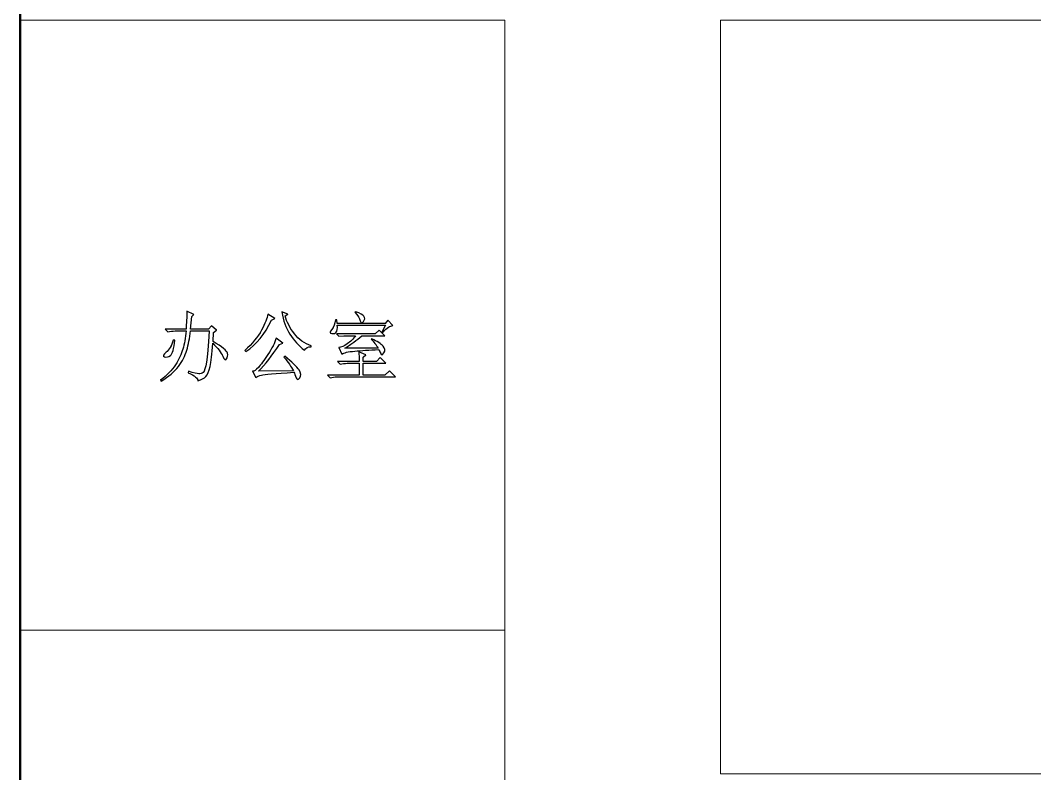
# Model space of a CAD drawing. Header units: millimetres. Extents: x -1478 to 887, y -2742 to 2769.
# Drawn here: x -1478 to -345, y 906 to 1747 of the extents above; entities that cross this region are included whole.
import ezdxf

# ---------------------------------------------------------------- set-up
doc = ezdxf.new("R2010")
doc.units = ezdxf.units.MM
doc.header["$MEASUREMENT"] = 0
doc.layers.add('layer 1', color=7, linetype='Continuous')

msp = doc.modelspace()

# ---------------------------------------------------------------- linework, layer by layer
at = {"layer": 'layer 1', "color": 254, "lineweight": 50}
msp.add_lwpolyline([(-1477.9262, -2741.7131), (886.7568, -2741.7131), (886.7568, 2769.2023), (-1477.9262, 2769.2023), (-1477.9262, -2741.7131)], close=True, dxfattribs=at)
at = {"layer": 'layer 1', "color": 241, "lineweight": 20}
for points in [[(-1477.926, 1065.8294), (-936.8542, 1065.8294), (-936.8542, 1747.1786), (-1477.926, 1747.1786), (-1477.926, 1065.8294)], [(-696.3776, 905.5119), (325.6468, 905.5119), (325.6468, 1747.1785), (-696.3776, 1747.1785), (-696.3776, 905.5119)], [(-1477.926, 384.4798), (-936.8542, 384.4798), (-936.8542, 1065.8288), (-1477.926, 1065.8288), (-1477.926, 384.4798)]]:
    msp.add_lwpolyline(points, close=True, dxfattribs=at)
at = {"layer": 'layer 1', "color": 250}
for points, knots in [([(-1262.0642, 1398.4593), (-1262.0642, 1398.4593), (-1262.7287, 1388.5199), (-1262.7287, 1388.5199), (-1262.7287, 1388.5199), (-1252.5631, 1382.3414), (-1247.2046, 1377.9726), (-1246.6532, 1375.4276), (-1246.6532, 1375.4276), (-1246.1018, 1372.8968), (-1246.4411, 1370.6912), (-1247.657, 1368.8108), (-1247.657, 1368.8108), (-1248.8729, 1366.9304), (-1250.3009, 1367.9766), (-1251.9551, 1371.9495), (-1251.9551, 1371.9495), (-1253.6093, 1375.9366), (-1257.3136, 1380.7861), (-1263.0539, 1386.5405), (-1263.0539, 1386.5405), (-1263.9446, 1374.3814), (-1264.9343, 1365.6579), (-1266.0371, 1360.356), (-1266.0371, 1360.356), (-1267.1399, 1355.054), (-1268.6951, 1351.3497), (-1270.6745, 1349.2572), (-1270.6745, 1349.2572), (-1272.6681, 1347.1506), (-1275.6513, 1345.5529), (-1279.6242, 1344.4501), (-1279.6242, 1344.4501), (-1279.6242, 1347.1082), (-1283.2719, 1350.0914), (-1290.5674, 1353.3998), (-1290.5674, 1353.3998), (-1290.5674, 1353.3998), (-1290.2281, 1355.054), (-1290.2281, 1355.054), (-1290.2281, 1355.054), (-1284.2616, 1353.2867), (-1280.4018, 1352.3536), (-1278.6345, 1352.2405), (-1278.6345, 1352.2405), (-1276.8672, 1352.1273), (-1275.2695, 1352.6787), (-1273.8274, 1353.8947), (-1273.8274, 1353.8947), (-1272.3994, 1355.1106), (-1271.127, 1358.928), (-1270.0241, 1365.3327), (-1270.0241, 1365.3327), (-1268.9072, 1371.7375), (-1267.9175, 1383.3311), (-1267.0409, 1400.1276), (-1267.0409, 1400.1276), (-1267.0409, 1400.1276), (-1287.9094, 1400.1276), (-1287.9094, 1400.1276), (-1287.9094, 1400.1276), (-1288.8001, 1391.9414), (-1290.1715, 1384.7732), (-1292.052, 1378.5805), (-1292.052, 1378.5805), (-1293.9324, 1372.402), (-1297.0287, 1366.379), (-1301.3268, 1360.5256), (-1301.3268, 1360.5256), (-1305.6391, 1354.6723), (-1312.1004, 1349.2007), (-1320.7249, 1344.1249), (-1320.7249, 1344.1249), (-1320.7249, 1344.1249), (-1321.3752, 1345.1146), (-1321.3752, 1345.1146), (-1321.3752, 1345.1146), (-1314.0939, 1350.6428), (-1308.5092, 1356.383), (-1304.6494, 1362.3495), (-1304.6494, 1362.3495), (-1300.7754, 1368.3159), (-1298.0184, 1374.1693), (-1296.3642, 1379.9095), (-1296.3642, 1379.9095), (-1294.71, 1385.6498), (-1293.5506, 1392.3938), (-1292.8861, 1400.1276), (-1292.8861, 1400.1276), (-1292.8861, 1400.1276), (-1305.1442, 1400.1276), (-1305.1442, 1400.1276), (-1305.1442, 1400.1276), (-1308.0143, 1400.1276), (-1310.6724, 1399.7883), (-1313.0901, 1399.1238), (-1313.0901, 1399.1238), (-1313.0901, 1399.1238), (-1316.0733, 1402.107), (-1316.0733, 1402.107), (-1316.0733, 1402.107), (-1316.0733, 1402.107), (-1292.8861, 1402.107), (-1292.8861, 1402.107), (-1292.8861, 1402.107), (-1292.4478, 1408.738), (-1292.1085, 1415.482), (-1291.8823, 1422.3251), (-1291.8823, 1422.3251), (-1291.8823, 1422.3251), (-1284.2616, 1418.3522), (-1284.2616, 1418.3522), (-1284.2616, 1418.3522), (-1284.2616, 1418.3522), (-1286.5804, 1416.3586), (-1286.5804, 1416.3586), (-1286.5804, 1416.3586), (-1286.5804, 1416.3586), (-1287.9094, 1402.107), (-1287.9094, 1402.107), (-1287.9094, 1402.107), (-1287.9094, 1402.107), (-1267.7054, 1402.107), (-1267.7054, 1402.107), (-1267.7054, 1402.107), (-1267.7054, 1402.107), (-1264.3829, 1405.7547), (-1264.3829, 1405.7547), (-1264.3829, 1405.7547), (-1264.3829, 1405.7547), (-1258.7558, 1401.1173), (-1258.7558, 1401.1173), (-1258.7558, 1401.1173), (-1258.7558, 1401.1173), (-1262.0642, 1398.4593), (-1262.0642, 1398.4593)], [0, 0, 0, 0, 0.029411765, 0.029411765, 0.029411765, 0.029411765, 0.058823529, 0.058823529, 0.058823529, 0.058823529, 0.088235294, 0.088235294, 0.088235294, 0.088235294, 0.117647059, 0.117647059, 0.117647059, 0.117647059, 0.147058824, 0.147058824, 0.147058824, 0.147058824, 0.176470588, 0.176470588, 0.176470588, 0.176470588, 0.205882353, 0.205882353, 0.205882353, 0.205882353, 0.235294118, 0.235294118, 0.235294118, 0.235294118, 0.264705882, 0.264705882, 0.264705882, 0.264705882, 0.294117647, 0.294117647, 0.294117647, 0.294117647, 0.323529412, 0.323529412, 0.323529412, 0.323529412, 0.352941176, 0.352941176, 0.352941176, 0.352941176, 0.382352941, 0.382352941, 0.382352941, 0.382352941, 0.411764706, 0.411764706, 0.411764706, 0.411764706, 0.441176471, 0.441176471, 0.441176471, 0.441176471, 0.470588235, 0.470588235, 0.470588235, 0.470588235, 0.5, 0.5, 0.5, 0.5, 0.529411765, 0.529411765, 0.529411765, 0.529411765, 0.558823529, 0.558823529, 0.558823529, 0.558823529, 0.588235294, 0.588235294, 0.588235294, 0.588235294, 0.617647059, 0.617647059, 0.617647059, 0.617647059, 0.647058824, 0.647058824, 0.647058824, 0.647058824, 0.676470588, 0.676470588, 0.676470588, 0.676470588, 0.705882353, 0.705882353, 0.705882353, 0.705882353, 0.735294118, 0.735294118, 0.735294118, 0.735294118, 0.764705882, 0.764705882, 0.764705882, 0.764705882, 0.794117647, 0.794117647, 0.794117647, 0.794117647, 0.823529412, 0.823529412, 0.823529412, 0.823529412, 0.852941176, 0.852941176, 0.852941176, 0.852941176, 0.882352941, 0.882352941, 0.882352941, 0.882352941, 0.911764706, 0.911764706, 0.911764706, 0.911764706, 0.941176471, 0.941176471, 0.941176471, 0.941176471, 0.970588235, 0.970588235, 0.970588235, 0.970588235, 1, 1, 1, 1]), ([(-1201.5513, 1419.0167), (-1201.5513, 1419.0167), (-1193.9307, 1414.0399), (-1193.9307, 1414.0399), (-1193.9307, 1414.0399), (-1193.9307, 1414.0399), (-1197.5784, 1412.0464), (-1197.5784, 1412.0464), (-1197.5784, 1412.0464), (-1204.8739, 1396.593), (-1214.375, 1384.9853), (-1226.0816, 1377.2515), (-1226.0816, 1377.2515), (-1226.0816, 1377.2515), (-1227.0713, 1378.2553), (-1227.0713, 1378.2553), (-1227.0713, 1378.2553), (-1218.8993, 1385.9891), (-1212.7632, 1393.5532), (-1208.6771, 1400.9476), (-1208.6771, 1400.9476), (-1204.5911, 1408.3562), (-1202.2158, 1414.3651), (-1201.5513, 1419.0167)], [0, 0, 0, 0, 0.166666667, 0.166666667, 0.166666667, 0.166666667, 0.333333333, 0.333333333, 0.333333333, 0.333333333, 0.5, 0.5, 0.5, 0.5, 0.666666667, 0.666666667, 0.666666667, 0.666666667, 0.833333333, 0.833333333, 0.833333333, 0.833333333, 1, 1, 1, 1]), ([(-1179.3539, 1419.0167), (-1179.3539, 1419.0167), (-1182.3371, 1417.0231), (-1182.3371, 1417.0231), (-1182.3371, 1417.0231), (-1180.3435, 1410.1801), (-1176.8655, 1403.4926), (-1171.9029, 1396.9747), (-1171.9029, 1396.9747), (-1166.9261, 1390.4569), (-1160.691, 1385.9891), (-1153.1835, 1383.5573), (-1153.1835, 1383.5573), (-1153.1835, 1383.5573), (-1153.1835, 1382.5534), (-1153.1835, 1382.5534), (-1153.1835, 1382.5534), (-1156.7181, 1382.5534), (-1159.2489, 1381.2386), (-1160.8041, 1378.5805), (-1160.8041, 1378.5805), (-1166.9826, 1383.4442), (-1172.3411, 1389.4106), (-1176.8655, 1396.4799), (-1176.8655, 1396.4799), (-1181.4039, 1403.5491), (-1184.4296, 1411.8343), (-1185.9848, 1421.3354), (-1185.9848, 1421.3354), (-1185.9848, 1421.3354), (-1179.3539, 1419.0167), (-1179.3539, 1419.0167)], [0, 0, 0, 0, 0.125, 0.125, 0.125, 0.125, 0.25, 0.25, 0.25, 0.25, 0.375, 0.375, 0.375, 0.375, 0.5, 0.5, 0.5, 0.5, 0.625, 0.625, 0.625, 0.625, 0.75, 0.75, 0.75, 0.75, 0.875, 0.875, 0.875, 0.875, 1, 1, 1, 1]), ([(-1104.2642, 1420.9961), (-1104.2642, 1420.9961), (-1103.2745, 1421.6606), (-1103.2745, 1421.6606), (-1103.2745, 1421.6606), (-1098.6371, 1419.8933), (-1095.6538, 1418.1825), (-1094.3248, 1416.5283), (-1094.3248, 1416.5283), (-1092.9958, 1414.8741), (-1093.1655, 1412.9371), (-1094.8197, 1410.7315), (-1094.8197, 1410.7315), (-1096.4739, 1408.5117), (-1097.6898, 1408.7945), (-1098.4674, 1411.5515), (-1098.4674, 1411.5515), (-1099.245, 1414.3085), (-1101.1679, 1417.4614), (-1104.2642, 1420.9961)], [0, 0, 0, 0, 0.2, 0.2, 0.2, 0.2, 0.4, 0.4, 0.4, 0.4, 0.6, 0.6, 0.6, 0.6, 0.8, 0.8, 0.8, 0.8, 1, 1, 1, 1]), ([(-1073.7816, 1399.4631), (-1073.7816, 1399.4631), (-1070.1338, 1406.4192), (-1070.1338, 1406.4192), (-1070.1338, 1406.4192), (-1070.1338, 1406.4192), (-1124.143, 1406.4192), (-1124.143, 1406.4192), (-1124.143, 1406.4192), (-1123.7047, 1402.6584), (-1124.044, 1400.1276), (-1125.1468, 1398.7986), (-1125.1468, 1398.7986), (-1126.2496, 1397.4696), (-1127.9604, 1396.9747), (-1130.2791, 1397.2999), (-1130.2791, 1397.2999), (-1132.5978, 1397.6392), (-1132.5978, 1399.1238), (-1130.2791, 1401.7818), (-1130.2791, 1401.7818), (-1127.9604, 1404.4257), (-1126.5748, 1407.9603), (-1126.1365, 1412.3857), (-1126.1365, 1412.3857), (-1126.1365, 1412.3857), (-1124.4823, 1412.3857), (-1124.4823, 1412.3857), (-1124.4823, 1412.3857), (-1124.4823, 1412.3857), (-1124.143, 1408.4128), (-1124.143, 1408.4128), (-1124.143, 1408.4128), (-1124.143, 1408.4128), (-1070.4731, 1408.4128), (-1070.4731, 1408.4128), (-1070.4731, 1408.4128), (-1070.4731, 1408.4128), (-1067.4899, 1412.0464), (-1067.4899, 1412.0464), (-1067.4899, 1412.0464), (-1067.4899, 1412.0464), (-1061.8486, 1406.0799), (-1061.8486, 1406.0799), (-1061.8486, 1406.0799), (-1064.945, 1406.0799), (-1068.5927, 1403.6622), (-1072.7919, 1398.7986), (-1072.7919, 1398.7986), (-1072.7919, 1398.7986), (-1073.7816, 1399.4631), (-1073.7816, 1399.4631)], [0, 0, 0, 0, 0.076923077, 0.076923077, 0.076923077, 0.076923077, 0.153846154, 0.153846154, 0.153846154, 0.153846154, 0.230769231, 0.230769231, 0.230769231, 0.230769231, 0.307692308, 0.307692308, 0.307692308, 0.307692308, 0.384615385, 0.384615385, 0.384615385, 0.384615385, 0.461538462, 0.461538462, 0.461538462, 0.461538462, 0.538461538, 0.538461538, 0.538461538, 0.538461538, 0.615384615, 0.615384615, 0.615384615, 0.615384615, 0.692307692, 0.692307692, 0.692307692, 0.692307692, 0.769230769, 0.769230769, 0.769230769, 0.769230769, 0.846153846, 0.846153846, 0.846153846, 0.846153846, 0.923076923, 0.923076923, 0.923076923, 0.923076923, 1, 1, 1, 1]), ([(-1096.6435, 1394.8257), (-1099.7399, 1392.1676), (-1102.7231, 1389.7924), (-1105.5932, 1387.6999), (-1105.5932, 1387.6999), (-1108.4633, 1385.5932), (-1111.7718, 1383.3311), (-1115.5326, 1380.8992), (-1115.5326, 1380.8992), (-1115.5326, 1380.8992), (-1078.419, 1380.8992), (-1078.419, 1380.8992), (-1078.419, 1380.8992), (-1080.6246, 1384.6601), (-1083.2826, 1387.9685), (-1086.379, 1390.8386), (-1086.379, 1390.8386), (-1086.379, 1390.8386), (-1085.3751, 1391.5031), (-1085.3751, 1391.5031), (-1085.3751, 1391.5031), (-1079.4087, 1388.4068), (-1075.2661, 1385.6498), (-1072.9474, 1383.2179), (-1072.9474, 1383.2179), (-1070.6287, 1380.7861), (-1070.3035, 1378.3119), (-1071.9577, 1375.7669), (-1071.9577, 1375.7669), (-1073.6119, 1373.222), (-1074.8278, 1372.8968), (-1075.6054, 1374.7772), (-1075.6054, 1374.7772), (-1076.383, 1376.6435), (-1077.09, 1378.1422), (-1077.7545, 1379.245), (-1077.7545, 1379.245), (-1088.3584, 1378.8067), (-1097.308, 1378.2553), (-1104.6035, 1377.5908), (-1104.6035, 1377.5908), (-1111.8849, 1376.9263), (-1116.6354, 1375.8235), (-1118.841, 1374.2683), (-1118.841, 1374.2683), (-1118.841, 1374.2683), (-1122.4887, 1381.5637), (-1122.4887, 1381.5637), (-1122.4887, 1381.5637), (-1119.6186, 1381.79), (-1116.4233, 1383.1614), (-1112.8887, 1385.7063), (-1112.8887, 1385.7063), (-1109.3541, 1388.2513), (-1106.2577, 1391.291), (-1103.5997, 1394.8257), (-1103.5997, 1394.8257), (-1103.5997, 1394.8257), (-1116.8616, 1394.8257), (-1116.8616, 1394.8257), (-1116.8616, 1394.8257), (-1116.8616, 1394.8257), (-1122.1636, 1394.1612), (-1122.1636, 1394.1612), (-1122.1636, 1394.1612), (-1122.1636, 1394.1612), (-1124.8075, 1396.8051), (-1124.8075, 1396.8051), (-1124.8075, 1396.8051), (-1124.8075, 1396.8051), (-1081.7274, 1396.8051), (-1081.7274, 1396.8051), (-1081.7274, 1396.8051), (-1081.7274, 1396.8051), (-1077.4293, 1401.1173), (-1077.4293, 1401.1173), (-1077.4293, 1401.1173), (-1077.4293, 1401.1173), (-1071.1235, 1394.8257), (-1071.1235, 1394.8257), (-1071.1235, 1394.8257), (-1071.1235, 1394.8257), (-1096.6435, 1394.8257), (-1096.6435, 1394.8257)], [0, 0, 0, 0, 0.047619048, 0.047619048, 0.047619048, 0.047619048, 0.095238095, 0.095238095, 0.095238095, 0.095238095, 0.142857143, 0.142857143, 0.142857143, 0.142857143, 0.19047619, 0.19047619, 0.19047619, 0.19047619, 0.238095238, 0.238095238, 0.238095238, 0.238095238, 0.285714286, 0.285714286, 0.285714286, 0.285714286, 0.333333333, 0.333333333, 0.333333333, 0.333333333, 0.380952381, 0.380952381, 0.380952381, 0.380952381, 0.428571429, 0.428571429, 0.428571429, 0.428571429, 0.476190476, 0.476190476, 0.476190476, 0.476190476, 0.523809524, 0.523809524, 0.523809524, 0.523809524, 0.571428571, 0.571428571, 0.571428571, 0.571428571, 0.619047619, 0.619047619, 0.619047619, 0.619047619, 0.666666667, 0.666666667, 0.666666667, 0.666666667, 0.714285714, 0.714285714, 0.714285714, 0.714285714, 0.761904762, 0.761904762, 0.761904762, 0.761904762, 0.80952381, 0.80952381, 0.80952381, 0.80952381, 0.857142857, 0.857142857, 0.857142857, 0.857142857, 0.904761905, 0.904761905, 0.904761905, 0.904761905, 0.952380952, 0.952380952, 0.952380952, 0.952380952, 1, 1, 1, 1]), ([(-1307.1378, 1389.8489), (-1307.1378, 1389.8489), (-1305.4694, 1389.8489), (-1305.4694, 1389.8489), (-1305.4694, 1389.8489), (-1306.3601, 1380.1357), (-1307.9578, 1374.4379), (-1310.2765, 1372.7837), (-1310.2765, 1372.7837), (-1312.5952, 1371.1295), (-1314.815, 1370.6347), (-1316.9075, 1371.2992), (-1316.9075, 1371.2992), (-1319, 1371.9495), (-1318.392, 1373.6179), (-1315.0836, 1376.2618), (-1315.0836, 1376.2618), (-1311.7752, 1378.9198), (-1309.1171, 1383.4442), (-1307.1378, 1389.8489)], [0, 0, 0, 0, 0.2, 0.2, 0.2, 0.2, 0.4, 0.4, 0.4, 0.4, 0.6, 0.6, 0.6, 0.6, 0.8, 0.8, 0.8, 0.8, 1, 1, 1, 1]), ([(-1212.1552, 1355.054), (-1212.1552, 1355.054), (-1173.0622, 1355.7185), (-1173.0622, 1355.7185), (-1173.0622, 1355.7185), (-1175.494, 1360.1297), (-1179.0287, 1365.2196), (-1183.6661, 1370.9598), (-1183.6661, 1370.9598), (-1183.6661, 1370.9598), (-1182.6623, 1371.9495), (-1182.6623, 1371.9495), (-1182.6623, 1371.9495), (-1174.4902, 1365.3327), (-1169.1883, 1360.1863), (-1166.7564, 1356.5527), (-1166.7564, 1356.5527), (-1164.3387, 1352.905), (-1164.056, 1349.9217), (-1165.9364, 1347.603), (-1165.9364, 1347.603), (-1167.8168, 1345.2843), (-1169.1883, 1345.3833), (-1170.079, 1347.9282), (-1170.079, 1347.9282), (-1170.9556, 1350.4731), (-1171.7332, 1352.5091), (-1172.3977, 1354.0643), (-1172.3977, 1354.0643), (-1193.6055, 1352.5091), (-1205.6374, 1351.4063), (-1208.5216, 1350.7418), (-1208.5216, 1350.7418), (-1211.3917, 1350.0914), (-1213.5973, 1349.2007), (-1215.1384, 1348.0979), (-1215.1384, 1348.0979), (-1215.1384, 1348.0979), (-1218.7862, 1355.054), (-1218.7862, 1355.054), (-1218.7862, 1355.054), (-1217.0189, 1355.054), (-1214.8133, 1356.4961), (-1212.1552, 1359.3663), (-1212.1552, 1359.3663), (-1209.5113, 1362.2364), (-1205.9201, 1367.1), (-1201.3958, 1373.9431), (-1201.3958, 1373.9431), (-1196.8573, 1380.7861), (-1193.8317, 1386.8657), (-1192.2765, 1392.1676), (-1192.2765, 1392.1676), (-1192.2765, 1392.1676), (-1184.9951, 1386.5405), (-1184.9951, 1386.5405), (-1184.9951, 1386.5405), (-1184.9951, 1386.5405), (-1188.6287, 1384.8721), (-1188.6287, 1384.8721), (-1188.6287, 1384.8721), (-1196.8008, 1372.5009), (-1204.6477, 1362.5616), (-1212.1552, 1355.054)], [0, 0, 0, 0, 0.0625, 0.0625, 0.0625, 0.0625, 0.125, 0.125, 0.125, 0.125, 0.1875, 0.1875, 0.1875, 0.1875, 0.25, 0.25, 0.25, 0.25, 0.3125, 0.3125, 0.3125, 0.3125, 0.375, 0.375, 0.375, 0.375, 0.4375, 0.4375, 0.4375, 0.4375, 0.5, 0.5, 0.5, 0.5, 0.5625, 0.5625, 0.5625, 0.5625, 0.625, 0.625, 0.625, 0.625, 0.6875, 0.6875, 0.6875, 0.6875, 0.75, 0.75, 0.75, 0.75, 0.8125, 0.8125, 0.8125, 0.8125, 0.875, 0.875, 0.875, 0.875, 0.9375, 0.9375, 0.9375, 0.9375, 1, 1, 1, 1]), ([(-1099.6268, 1365.9972), (-1099.6268, 1369.9702), (-1099.7399, 1373.6179), (-1099.952, 1376.9263), (-1099.952, 1376.9263), (-1099.952, 1376.9263), (-1092.0061, 1373.2786), (-1092.0061, 1373.2786), (-1092.0061, 1373.2786), (-1092.0061, 1373.2786), (-1094.9893, 1370.9598), (-1094.9893, 1370.9598), (-1094.9893, 1370.9598), (-1094.9893, 1370.9598), (-1094.9893, 1365.9972), (-1094.9893, 1365.9972), (-1094.9893, 1365.9972), (-1094.9893, 1365.9972), (-1080.4125, 1365.9972), (-1080.4125, 1365.9972), (-1080.4125, 1365.9972), (-1080.4125, 1365.9972), (-1076.1003, 1370.2953), (-1076.1003, 1370.2953), (-1076.1003, 1370.2953), (-1076.1003, 1370.2953), (-1069.8086, 1364.0037), (-1069.8086, 1364.0037), (-1069.8086, 1364.0037), (-1069.8086, 1364.0037), (-1094.9893, 1364.0037), (-1094.9893, 1364.0037), (-1094.9893, 1364.0037), (-1094.9893, 1364.0037), (-1094.9893, 1350.7418), (-1094.9893, 1350.7418), (-1094.9893, 1350.7418), (-1094.9893, 1350.7418), (-1070.7983, 1350.7418), (-1070.7983, 1350.7418), (-1070.7983, 1350.7418), (-1070.7983, 1350.7418), (-1065.8216, 1355.7185), (-1065.8216, 1355.7185), (-1065.8216, 1355.7185), (-1065.8216, 1355.7185), (-1058.8654, 1348.7624), (-1058.8654, 1348.7624), (-1058.8654, 1348.7624), (-1058.8654, 1348.7624), (-1124.143, 1348.7624), (-1124.143, 1348.7624), (-1124.143, 1348.7624), (-1127.0272, 1348.7624), (-1129.6711, 1348.4231), (-1132.1029, 1347.7585), (-1132.1029, 1347.7585), (-1132.1029, 1347.7585), (-1135.0862, 1350.7418), (-1135.0862, 1350.7418), (-1135.0862, 1350.7418), (-1135.0862, 1350.7418), (-1099.6268, 1350.7418), (-1099.6268, 1350.7418), (-1099.6268, 1350.7418), (-1099.6268, 1350.7418), (-1099.6268, 1364.0037), (-1099.6268, 1364.0037), (-1099.6268, 1364.0037), (-1099.6268, 1364.0037), (-1112.8887, 1364.0037), (-1112.8887, 1364.0037), (-1112.8887, 1364.0037), (-1115.7588, 1364.0037), (-1118.4027, 1363.6644), (-1120.8345, 1363.014), (-1120.8345, 1363.014), (-1120.8345, 1363.014), (-1123.8178, 1365.9972), (-1123.8178, 1365.9972), (-1123.8178, 1365.9972), (-1123.8178, 1365.9972), (-1099.6268, 1365.9972), (-1099.6268, 1365.9972)], [0, 0, 0, 0, 0.047619048, 0.047619048, 0.047619048, 0.047619048, 0.095238095, 0.095238095, 0.095238095, 0.095238095, 0.142857143, 0.142857143, 0.142857143, 0.142857143, 0.19047619, 0.19047619, 0.19047619, 0.19047619, 0.238095238, 0.238095238, 0.238095238, 0.238095238, 0.285714286, 0.285714286, 0.285714286, 0.285714286, 0.333333333, 0.333333333, 0.333333333, 0.333333333, 0.380952381, 0.380952381, 0.380952381, 0.380952381, 0.428571429, 0.428571429, 0.428571429, 0.428571429, 0.476190476, 0.476190476, 0.476190476, 0.476190476, 0.523809524, 0.523809524, 0.523809524, 0.523809524, 0.571428571, 0.571428571, 0.571428571, 0.571428571, 0.619047619, 0.619047619, 0.619047619, 0.619047619, 0.666666667, 0.666666667, 0.666666667, 0.666666667, 0.714285714, 0.714285714, 0.714285714, 0.714285714, 0.761904762, 0.761904762, 0.761904762, 0.761904762, 0.80952381, 0.80952381, 0.80952381, 0.80952381, 0.857142857, 0.857142857, 0.857142857, 0.857142857, 0.904761905, 0.904761905, 0.904761905, 0.904761905, 0.952380952, 0.952380952, 0.952380952, 0.952380952, 1, 1, 1, 1])]:
    msp.add_open_spline(points, degree=3, knots=knots, dxfattribs=at)
at = {"layer": 'layer 1', "color": 250, "lineweight": 20}
for points, knots in [([(-1262.0642, 1398.4593), (-1262.0642, 1398.4593), (-1262.7287, 1388.5199), (-1262.7287, 1388.5199), (-1262.7287, 1388.5199), (-1252.5631, 1382.3414), (-1247.2046, 1377.9726), (-1246.6532, 1375.4276), (-1246.6532, 1375.4276), (-1246.1018, 1372.8968), (-1246.4411, 1370.6912), (-1247.657, 1368.8108), (-1247.657, 1368.8108), (-1248.8729, 1366.9304), (-1250.3009, 1367.9766), (-1251.9551, 1371.9495), (-1251.9551, 1371.9495), (-1253.6093, 1375.9366), (-1257.3136, 1380.7861), (-1263.0539, 1386.5405), (-1263.0539, 1386.5405), (-1263.9446, 1374.3814), (-1264.9343, 1365.6579), (-1266.0371, 1360.356), (-1266.0371, 1360.356), (-1267.1399, 1355.054), (-1268.6951, 1351.3497), (-1270.6745, 1349.2572), (-1270.6745, 1349.2572), (-1272.6681, 1347.1506), (-1275.6513, 1345.5529), (-1279.6242, 1344.4501), (-1279.6242, 1344.4501), (-1279.6242, 1347.1082), (-1283.2719, 1350.0914), (-1290.5674, 1353.3998), (-1290.5674, 1353.3998), (-1290.5674, 1353.3998), (-1290.2281, 1355.054), (-1290.2281, 1355.054), (-1290.2281, 1355.054), (-1284.2616, 1353.2867), (-1280.4018, 1352.3536), (-1278.6345, 1352.2405), (-1278.6345, 1352.2405), (-1276.8672, 1352.1273), (-1275.2695, 1352.6787), (-1273.8274, 1353.8947), (-1273.8274, 1353.8947), (-1272.3994, 1355.1106), (-1271.127, 1358.928), (-1270.0241, 1365.3327), (-1270.0241, 1365.3327), (-1268.9072, 1371.7375), (-1267.9175, 1383.3311), (-1267.0409, 1400.1276), (-1267.0409, 1400.1276), (-1267.0409, 1400.1276), (-1287.9094, 1400.1276), (-1287.9094, 1400.1276), (-1287.9094, 1400.1276), (-1288.8001, 1391.9414), (-1290.1715, 1384.7732), (-1292.052, 1378.5805), (-1292.052, 1378.5805), (-1293.9324, 1372.402), (-1297.0287, 1366.379), (-1301.3268, 1360.5256), (-1301.3268, 1360.5256), (-1305.6391, 1354.6723), (-1312.1004, 1349.2007), (-1320.7249, 1344.1249), (-1320.7249, 1344.1249), (-1320.7249, 1344.1249), (-1321.3752, 1345.1146), (-1321.3752, 1345.1146), (-1321.3752, 1345.1146), (-1314.0939, 1350.6428), (-1308.5092, 1356.383), (-1304.6494, 1362.3495), (-1304.6494, 1362.3495), (-1300.7754, 1368.3159), (-1298.0184, 1374.1693), (-1296.3642, 1379.9095), (-1296.3642, 1379.9095), (-1294.71, 1385.6498), (-1293.5506, 1392.3938), (-1292.8861, 1400.1276), (-1292.8861, 1400.1276), (-1292.8861, 1400.1276), (-1305.1442, 1400.1276), (-1305.1442, 1400.1276), (-1305.1442, 1400.1276), (-1308.0143, 1400.1276), (-1310.6724, 1399.7883), (-1313.0901, 1399.1238), (-1313.0901, 1399.1238), (-1313.0901, 1399.1238), (-1316.0733, 1402.107), (-1316.0733, 1402.107), (-1316.0733, 1402.107), (-1316.0733, 1402.107), (-1292.8861, 1402.107), (-1292.8861, 1402.107), (-1292.8861, 1402.107), (-1292.4478, 1408.738), (-1292.1085, 1415.482), (-1291.8823, 1422.3251), (-1291.8823, 1422.3251), (-1291.8823, 1422.3251), (-1284.2616, 1418.3522), (-1284.2616, 1418.3522), (-1284.2616, 1418.3522), (-1284.2616, 1418.3522), (-1286.5804, 1416.3586), (-1286.5804, 1416.3586), (-1286.5804, 1416.3586), (-1286.5804, 1416.3586), (-1287.9094, 1402.107), (-1287.9094, 1402.107), (-1287.9094, 1402.107), (-1287.9094, 1402.107), (-1267.7054, 1402.107), (-1267.7054, 1402.107), (-1267.7054, 1402.107), (-1267.7054, 1402.107), (-1264.3829, 1405.7547), (-1264.3829, 1405.7547), (-1264.3829, 1405.7547), (-1264.3829, 1405.7547), (-1258.7558, 1401.1173), (-1258.7558, 1401.1173), (-1258.7558, 1401.1173), (-1258.7558, 1401.1173), (-1262.0642, 1398.4593), (-1262.0642, 1398.4593)], [0, 0, 0, 0, 0.029411765, 0.029411765, 0.029411765, 0.029411765, 0.058823529, 0.058823529, 0.058823529, 0.058823529, 0.088235294, 0.088235294, 0.088235294, 0.088235294, 0.117647059, 0.117647059, 0.117647059, 0.117647059, 0.147058824, 0.147058824, 0.147058824, 0.147058824, 0.176470588, 0.176470588, 0.176470588, 0.176470588, 0.205882353, 0.205882353, 0.205882353, 0.205882353, 0.235294118, 0.235294118, 0.235294118, 0.235294118, 0.264705882, 0.264705882, 0.264705882, 0.264705882, 0.294117647, 0.294117647, 0.294117647, 0.294117647, 0.323529412, 0.323529412, 0.323529412, 0.323529412, 0.352941176, 0.352941176, 0.352941176, 0.352941176, 0.382352941, 0.382352941, 0.382352941, 0.382352941, 0.411764706, 0.411764706, 0.411764706, 0.411764706, 0.441176471, 0.441176471, 0.441176471, 0.441176471, 0.470588235, 0.470588235, 0.470588235, 0.470588235, 0.5, 0.5, 0.5, 0.5, 0.529411765, 0.529411765, 0.529411765, 0.529411765, 0.558823529, 0.558823529, 0.558823529, 0.558823529, 0.588235294, 0.588235294, 0.588235294, 0.588235294, 0.617647059, 0.617647059, 0.617647059, 0.617647059, 0.647058824, 0.647058824, 0.647058824, 0.647058824, 0.676470588, 0.676470588, 0.676470588, 0.676470588, 0.705882353, 0.705882353, 0.705882353, 0.705882353, 0.735294118, 0.735294118, 0.735294118, 0.735294118, 0.764705882, 0.764705882, 0.764705882, 0.764705882, 0.794117647, 0.794117647, 0.794117647, 0.794117647, 0.823529412, 0.823529412, 0.823529412, 0.823529412, 0.852941176, 0.852941176, 0.852941176, 0.852941176, 0.882352941, 0.882352941, 0.882352941, 0.882352941, 0.911764706, 0.911764706, 0.911764706, 0.911764706, 0.941176471, 0.941176471, 0.941176471, 0.941176471, 0.970588235, 0.970588235, 0.970588235, 0.970588235, 1, 1, 1, 1]), ([(-1201.5513, 1419.0167), (-1201.5513, 1419.0167), (-1193.9307, 1414.0399), (-1193.9307, 1414.0399), (-1193.9307, 1414.0399), (-1193.9307, 1414.0399), (-1197.5784, 1412.0464), (-1197.5784, 1412.0464), (-1197.5784, 1412.0464), (-1204.8739, 1396.593), (-1214.375, 1384.9853), (-1226.0816, 1377.2515), (-1226.0816, 1377.2515), (-1226.0816, 1377.2515), (-1227.0713, 1378.2553), (-1227.0713, 1378.2553), (-1227.0713, 1378.2553), (-1218.8993, 1385.9891), (-1212.7632, 1393.5532), (-1208.6771, 1400.9476), (-1208.6771, 1400.9476), (-1204.5911, 1408.3562), (-1202.2158, 1414.3651), (-1201.5513, 1419.0167)], [0, 0, 0, 0, 0.166666667, 0.166666667, 0.166666667, 0.166666667, 0.333333333, 0.333333333, 0.333333333, 0.333333333, 0.5, 0.5, 0.5, 0.5, 0.666666667, 0.666666667, 0.666666667, 0.666666667, 0.833333333, 0.833333333, 0.833333333, 0.833333333, 1, 1, 1, 1]), ([(-1179.3539, 1419.0167), (-1179.3539, 1419.0167), (-1182.3371, 1417.0231), (-1182.3371, 1417.0231), (-1182.3371, 1417.0231), (-1180.3435, 1410.1801), (-1176.8655, 1403.4926), (-1171.9029, 1396.9747), (-1171.9029, 1396.9747), (-1166.9261, 1390.4569), (-1160.691, 1385.9891), (-1153.1835, 1383.5573), (-1153.1835, 1383.5573), (-1153.1835, 1383.5573), (-1153.1835, 1382.5534), (-1153.1835, 1382.5534), (-1153.1835, 1382.5534), (-1156.7181, 1382.5534), (-1159.2489, 1381.2386), (-1160.8041, 1378.5805), (-1160.8041, 1378.5805), (-1166.9826, 1383.4442), (-1172.3411, 1389.4106), (-1176.8655, 1396.4799), (-1176.8655, 1396.4799), (-1181.4039, 1403.5491), (-1184.4296, 1411.8343), (-1185.9848, 1421.3354), (-1185.9848, 1421.3354), (-1185.9848, 1421.3354), (-1179.3539, 1419.0167), (-1179.3539, 1419.0167)], [0, 0, 0, 0, 0.125, 0.125, 0.125, 0.125, 0.25, 0.25, 0.25, 0.25, 0.375, 0.375, 0.375, 0.375, 0.5, 0.5, 0.5, 0.5, 0.625, 0.625, 0.625, 0.625, 0.75, 0.75, 0.75, 0.75, 0.875, 0.875, 0.875, 0.875, 1, 1, 1, 1]), ([(-1104.2642, 1420.9961), (-1104.2642, 1420.9961), (-1103.2745, 1421.6606), (-1103.2745, 1421.6606), (-1103.2745, 1421.6606), (-1098.6371, 1419.8933), (-1095.6538, 1418.1825), (-1094.3248, 1416.5283), (-1094.3248, 1416.5283), (-1092.9958, 1414.8741), (-1093.1655, 1412.9371), (-1094.8197, 1410.7315), (-1094.8197, 1410.7315), (-1096.4739, 1408.5117), (-1097.6898, 1408.7945), (-1098.4674, 1411.5515), (-1098.4674, 1411.5515), (-1099.245, 1414.3085), (-1101.1679, 1417.4614), (-1104.2642, 1420.9961)], [0, 0, 0, 0, 0.2, 0.2, 0.2, 0.2, 0.4, 0.4, 0.4, 0.4, 0.6, 0.6, 0.6, 0.6, 0.8, 0.8, 0.8, 0.8, 1, 1, 1, 1]), ([(-1073.7816, 1399.4631), (-1073.7816, 1399.4631), (-1070.1338, 1406.4192), (-1070.1338, 1406.4192), (-1070.1338, 1406.4192), (-1070.1338, 1406.4192), (-1124.143, 1406.4192), (-1124.143, 1406.4192), (-1124.143, 1406.4192), (-1123.7047, 1402.6584), (-1124.044, 1400.1276), (-1125.1468, 1398.7986), (-1125.1468, 1398.7986), (-1126.2496, 1397.4696), (-1127.9604, 1396.9747), (-1130.2791, 1397.2999), (-1130.2791, 1397.2999), (-1132.5978, 1397.6392), (-1132.5978, 1399.1238), (-1130.2791, 1401.7818), (-1130.2791, 1401.7818), (-1127.9604, 1404.4257), (-1126.5748, 1407.9603), (-1126.1365, 1412.3857), (-1126.1365, 1412.3857), (-1126.1365, 1412.3857), (-1124.4823, 1412.3857), (-1124.4823, 1412.3857), (-1124.4823, 1412.3857), (-1124.4823, 1412.3857), (-1124.143, 1408.4128), (-1124.143, 1408.4128), (-1124.143, 1408.4128), (-1124.143, 1408.4128), (-1070.4731, 1408.4128), (-1070.4731, 1408.4128), (-1070.4731, 1408.4128), (-1070.4731, 1408.4128), (-1067.4899, 1412.0464), (-1067.4899, 1412.0464), (-1067.4899, 1412.0464), (-1067.4899, 1412.0464), (-1061.8486, 1406.0799), (-1061.8486, 1406.0799), (-1061.8486, 1406.0799), (-1064.945, 1406.0799), (-1068.5927, 1403.6622), (-1072.7919, 1398.7986), (-1072.7919, 1398.7986), (-1072.7919, 1398.7986), (-1073.7816, 1399.4631), (-1073.7816, 1399.4631)], [0, 0, 0, 0, 0.076923077, 0.076923077, 0.076923077, 0.076923077, 0.153846154, 0.153846154, 0.153846154, 0.153846154, 0.230769231, 0.230769231, 0.230769231, 0.230769231, 0.307692308, 0.307692308, 0.307692308, 0.307692308, 0.384615385, 0.384615385, 0.384615385, 0.384615385, 0.461538462, 0.461538462, 0.461538462, 0.461538462, 0.538461538, 0.538461538, 0.538461538, 0.538461538, 0.615384615, 0.615384615, 0.615384615, 0.615384615, 0.692307692, 0.692307692, 0.692307692, 0.692307692, 0.769230769, 0.769230769, 0.769230769, 0.769230769, 0.846153846, 0.846153846, 0.846153846, 0.846153846, 0.923076923, 0.923076923, 0.923076923, 0.923076923, 1, 1, 1, 1]), ([(-1096.6435, 1394.8257), (-1099.7399, 1392.1676), (-1102.7231, 1389.7924), (-1105.5932, 1387.6999), (-1105.5932, 1387.6999), (-1108.4633, 1385.5932), (-1111.7718, 1383.3311), (-1115.5326, 1380.8992), (-1115.5326, 1380.8992), (-1115.5326, 1380.8992), (-1078.419, 1380.8992), (-1078.419, 1380.8992), (-1078.419, 1380.8992), (-1080.6246, 1384.6601), (-1083.2826, 1387.9685), (-1086.379, 1390.8386), (-1086.379, 1390.8386), (-1086.379, 1390.8386), (-1085.3751, 1391.5031), (-1085.3751, 1391.5031), (-1085.3751, 1391.5031), (-1079.4087, 1388.4068), (-1075.2661, 1385.6498), (-1072.9474, 1383.2179), (-1072.9474, 1383.2179), (-1070.6287, 1380.7861), (-1070.3035, 1378.3119), (-1071.9577, 1375.7669), (-1071.9577, 1375.7669), (-1073.6119, 1373.222), (-1074.8278, 1372.8968), (-1075.6054, 1374.7772), (-1075.6054, 1374.7772), (-1076.383, 1376.6435), (-1077.09, 1378.1422), (-1077.7545, 1379.245), (-1077.7545, 1379.245), (-1088.3584, 1378.8067), (-1097.308, 1378.2553), (-1104.6035, 1377.5908), (-1104.6035, 1377.5908), (-1111.8849, 1376.9263), (-1116.6354, 1375.8235), (-1118.841, 1374.2683), (-1118.841, 1374.2683), (-1118.841, 1374.2683), (-1122.4887, 1381.5637), (-1122.4887, 1381.5637), (-1122.4887, 1381.5637), (-1119.6186, 1381.79), (-1116.4233, 1383.1614), (-1112.8887, 1385.7063), (-1112.8887, 1385.7063), (-1109.3541, 1388.2513), (-1106.2577, 1391.291), (-1103.5997, 1394.8257), (-1103.5997, 1394.8257), (-1103.5997, 1394.8257), (-1116.8616, 1394.8257), (-1116.8616, 1394.8257), (-1116.8616, 1394.8257), (-1116.8616, 1394.8257), (-1122.1636, 1394.1612), (-1122.1636, 1394.1612), (-1122.1636, 1394.1612), (-1122.1636, 1394.1612), (-1124.8075, 1396.8051), (-1124.8075, 1396.8051), (-1124.8075, 1396.8051), (-1124.8075, 1396.8051), (-1081.7274, 1396.8051), (-1081.7274, 1396.8051), (-1081.7274, 1396.8051), (-1081.7274, 1396.8051), (-1077.4293, 1401.1173), (-1077.4293, 1401.1173), (-1077.4293, 1401.1173), (-1077.4293, 1401.1173), (-1071.1235, 1394.8257), (-1071.1235, 1394.8257), (-1071.1235, 1394.8257), (-1071.1235, 1394.8257), (-1096.6435, 1394.8257), (-1096.6435, 1394.8257)], [0, 0, 0, 0, 0.047619048, 0.047619048, 0.047619048, 0.047619048, 0.095238095, 0.095238095, 0.095238095, 0.095238095, 0.142857143, 0.142857143, 0.142857143, 0.142857143, 0.19047619, 0.19047619, 0.19047619, 0.19047619, 0.238095238, 0.238095238, 0.238095238, 0.238095238, 0.285714286, 0.285714286, 0.285714286, 0.285714286, 0.333333333, 0.333333333, 0.333333333, 0.333333333, 0.380952381, 0.380952381, 0.380952381, 0.380952381, 0.428571429, 0.428571429, 0.428571429, 0.428571429, 0.476190476, 0.476190476, 0.476190476, 0.476190476, 0.523809524, 0.523809524, 0.523809524, 0.523809524, 0.571428571, 0.571428571, 0.571428571, 0.571428571, 0.619047619, 0.619047619, 0.619047619, 0.619047619, 0.666666667, 0.666666667, 0.666666667, 0.666666667, 0.714285714, 0.714285714, 0.714285714, 0.714285714, 0.761904762, 0.761904762, 0.761904762, 0.761904762, 0.80952381, 0.80952381, 0.80952381, 0.80952381, 0.857142857, 0.857142857, 0.857142857, 0.857142857, 0.904761905, 0.904761905, 0.904761905, 0.904761905, 0.952380952, 0.952380952, 0.952380952, 0.952380952, 1, 1, 1, 1]), ([(-1307.1378, 1389.8489), (-1307.1378, 1389.8489), (-1305.4694, 1389.8489), (-1305.4694, 1389.8489), (-1305.4694, 1389.8489), (-1306.3601, 1380.1357), (-1307.9578, 1374.4379), (-1310.2765, 1372.7837), (-1310.2765, 1372.7837), (-1312.5952, 1371.1295), (-1314.815, 1370.6347), (-1316.9075, 1371.2992), (-1316.9075, 1371.2992), (-1319, 1371.9495), (-1318.392, 1373.6179), (-1315.0836, 1376.2618), (-1315.0836, 1376.2618), (-1311.7752, 1378.9198), (-1309.1171, 1383.4442), (-1307.1378, 1389.8489)], [0, 0, 0, 0, 0.2, 0.2, 0.2, 0.2, 0.4, 0.4, 0.4, 0.4, 0.6, 0.6, 0.6, 0.6, 0.8, 0.8, 0.8, 0.8, 1, 1, 1, 1]), ([(-1212.1552, 1355.054), (-1212.1552, 1355.054), (-1173.0622, 1355.7185), (-1173.0622, 1355.7185), (-1173.0622, 1355.7185), (-1175.494, 1360.1297), (-1179.0287, 1365.2196), (-1183.6661, 1370.9598), (-1183.6661, 1370.9598), (-1183.6661, 1370.9598), (-1182.6623, 1371.9495), (-1182.6623, 1371.9495), (-1182.6623, 1371.9495), (-1174.4902, 1365.3327), (-1169.1883, 1360.1863), (-1166.7564, 1356.5527), (-1166.7564, 1356.5527), (-1164.3387, 1352.905), (-1164.056, 1349.9217), (-1165.9364, 1347.603), (-1165.9364, 1347.603), (-1167.8168, 1345.2843), (-1169.1883, 1345.3833), (-1170.079, 1347.9282), (-1170.079, 1347.9282), (-1170.9556, 1350.4731), (-1171.7332, 1352.5091), (-1172.3977, 1354.0643), (-1172.3977, 1354.0643), (-1193.6055, 1352.5091), (-1205.6374, 1351.4063), (-1208.5216, 1350.7418), (-1208.5216, 1350.7418), (-1211.3917, 1350.0914), (-1213.5973, 1349.2007), (-1215.1384, 1348.0979), (-1215.1384, 1348.0979), (-1215.1384, 1348.0979), (-1218.7862, 1355.054), (-1218.7862, 1355.054), (-1218.7862, 1355.054), (-1217.0189, 1355.054), (-1214.8133, 1356.4961), (-1212.1552, 1359.3663), (-1212.1552, 1359.3663), (-1209.5113, 1362.2364), (-1205.9201, 1367.1), (-1201.3958, 1373.9431), (-1201.3958, 1373.9431), (-1196.8573, 1380.7861), (-1193.8317, 1386.8657), (-1192.2765, 1392.1676), (-1192.2765, 1392.1676), (-1192.2765, 1392.1676), (-1184.9951, 1386.5405), (-1184.9951, 1386.5405), (-1184.9951, 1386.5405), (-1184.9951, 1386.5405), (-1188.6287, 1384.8721), (-1188.6287, 1384.8721), (-1188.6287, 1384.8721), (-1196.8008, 1372.5009), (-1204.6477, 1362.5616), (-1212.1552, 1355.054)], [0, 0, 0, 0, 0.0625, 0.0625, 0.0625, 0.0625, 0.125, 0.125, 0.125, 0.125, 0.1875, 0.1875, 0.1875, 0.1875, 0.25, 0.25, 0.25, 0.25, 0.3125, 0.3125, 0.3125, 0.3125, 0.375, 0.375, 0.375, 0.375, 0.4375, 0.4375, 0.4375, 0.4375, 0.5, 0.5, 0.5, 0.5, 0.5625, 0.5625, 0.5625, 0.5625, 0.625, 0.625, 0.625, 0.625, 0.6875, 0.6875, 0.6875, 0.6875, 0.75, 0.75, 0.75, 0.75, 0.8125, 0.8125, 0.8125, 0.8125, 0.875, 0.875, 0.875, 0.875, 0.9375, 0.9375, 0.9375, 0.9375, 1, 1, 1, 1]), ([(-1099.6268, 1365.9972), (-1099.6268, 1369.9702), (-1099.7399, 1373.6179), (-1099.952, 1376.9263), (-1099.952, 1376.9263), (-1099.952, 1376.9263), (-1092.0061, 1373.2786), (-1092.0061, 1373.2786), (-1092.0061, 1373.2786), (-1092.0061, 1373.2786), (-1094.9893, 1370.9598), (-1094.9893, 1370.9598), (-1094.9893, 1370.9598), (-1094.9893, 1370.9598), (-1094.9893, 1365.9972), (-1094.9893, 1365.9972), (-1094.9893, 1365.9972), (-1094.9893, 1365.9972), (-1080.4125, 1365.9972), (-1080.4125, 1365.9972), (-1080.4125, 1365.9972), (-1080.4125, 1365.9972), (-1076.1003, 1370.2953), (-1076.1003, 1370.2953), (-1076.1003, 1370.2953), (-1076.1003, 1370.2953), (-1069.8086, 1364.0037), (-1069.8086, 1364.0037), (-1069.8086, 1364.0037), (-1069.8086, 1364.0037), (-1094.9893, 1364.0037), (-1094.9893, 1364.0037), (-1094.9893, 1364.0037), (-1094.9893, 1364.0037), (-1094.9893, 1350.7418), (-1094.9893, 1350.7418), (-1094.9893, 1350.7418), (-1094.9893, 1350.7418), (-1070.7983, 1350.7418), (-1070.7983, 1350.7418), (-1070.7983, 1350.7418), (-1070.7983, 1350.7418), (-1065.8216, 1355.7185), (-1065.8216, 1355.7185), (-1065.8216, 1355.7185), (-1065.8216, 1355.7185), (-1058.8654, 1348.7624), (-1058.8654, 1348.7624), (-1058.8654, 1348.7624), (-1058.8654, 1348.7624), (-1124.143, 1348.7624), (-1124.143, 1348.7624), (-1124.143, 1348.7624), (-1127.0272, 1348.7624), (-1129.6711, 1348.4231), (-1132.1029, 1347.7585), (-1132.1029, 1347.7585), (-1132.1029, 1347.7585), (-1135.0862, 1350.7418), (-1135.0862, 1350.7418), (-1135.0862, 1350.7418), (-1135.0862, 1350.7418), (-1099.6268, 1350.7418), (-1099.6268, 1350.7418), (-1099.6268, 1350.7418), (-1099.6268, 1350.7418), (-1099.6268, 1364.0037), (-1099.6268, 1364.0037), (-1099.6268, 1364.0037), (-1099.6268, 1364.0037), (-1112.8887, 1364.0037), (-1112.8887, 1364.0037), (-1112.8887, 1364.0037), (-1115.7588, 1364.0037), (-1118.4027, 1363.6644), (-1120.8345, 1363.014), (-1120.8345, 1363.014), (-1120.8345, 1363.014), (-1123.8178, 1365.9972), (-1123.8178, 1365.9972), (-1123.8178, 1365.9972), (-1123.8178, 1365.9972), (-1099.6268, 1365.9972), (-1099.6268, 1365.9972)], [0, 0, 0, 0, 0.047619048, 0.047619048, 0.047619048, 0.047619048, 0.095238095, 0.095238095, 0.095238095, 0.095238095, 0.142857143, 0.142857143, 0.142857143, 0.142857143, 0.19047619, 0.19047619, 0.19047619, 0.19047619, 0.238095238, 0.238095238, 0.238095238, 0.238095238, 0.285714286, 0.285714286, 0.285714286, 0.285714286, 0.333333333, 0.333333333, 0.333333333, 0.333333333, 0.380952381, 0.380952381, 0.380952381, 0.380952381, 0.428571429, 0.428571429, 0.428571429, 0.428571429, 0.476190476, 0.476190476, 0.476190476, 0.476190476, 0.523809524, 0.523809524, 0.523809524, 0.523809524, 0.571428571, 0.571428571, 0.571428571, 0.571428571, 0.619047619, 0.619047619, 0.619047619, 0.619047619, 0.666666667, 0.666666667, 0.666666667, 0.666666667, 0.714285714, 0.714285714, 0.714285714, 0.714285714, 0.761904762, 0.761904762, 0.761904762, 0.761904762, 0.80952381, 0.80952381, 0.80952381, 0.80952381, 0.857142857, 0.857142857, 0.857142857, 0.857142857, 0.904761905, 0.904761905, 0.904761905, 0.904761905, 0.952380952, 0.952380952, 0.952380952, 0.952380952, 1, 1, 1, 1])]:
    msp.add_open_spline(points, degree=3, knots=knots, dxfattribs=at)

doc.saveas('drawing.dxf')
